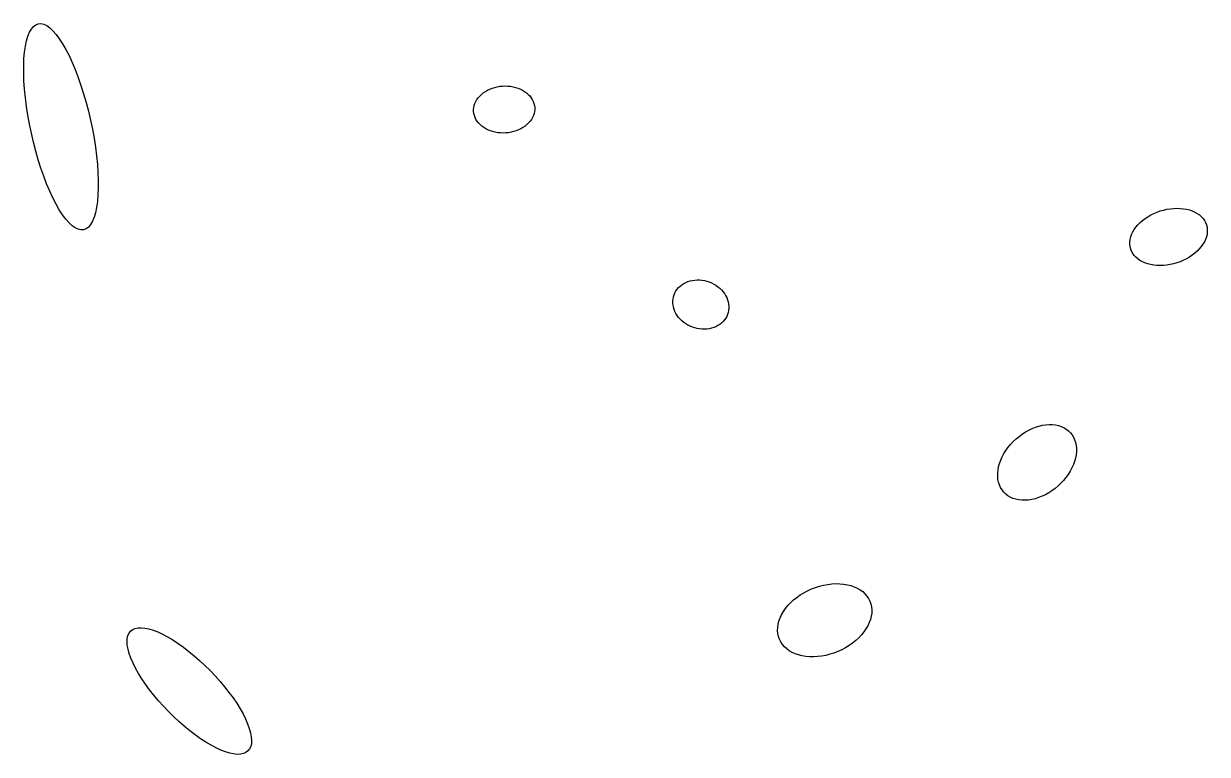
# Model space of a CAD drawing. Header units: metres. Extents: x -12209 to 21926, y -292849 to -276463.
# Drawn here: x -11395 to -4187, y -285005 to -280553 of the extents above; entities that cross this region are included whole.
import ezdxf

# ---------------------------------------------------------------- set-up
doc = ezdxf.new("R2010")
doc.units = ezdxf.units.M

msp = doc.modelspace()

# ---------------------------------------------------------------- linework, layer by layer
at = {"layer": 'LAYER'}
for p, q in [((-11369.77, -280629.27), (-11359.86, -280605.12)), ((-11369.77, -280629.27), (-11359.86, -280605.12)), ((-11359.86, -280605.12), (-11348.49, -280585.36)), ((-11359.86, -280605.12), (-11348.49, -280585.36)), ((-11348.49, -280585.36), (-11335.75, -280570.13)), ((-11348.49, -280585.36), (-11335.75, -280570.13)), ((-11335.75, -280570.13), (-11321.73, -280559.55)), ((-11335.75, -280570.13), (-11321.73, -280559.55)), ((-11321.73, -280559.55), (-11306.54, -280553.7)), ((-11321.73, -280559.55), (-11306.54, -280553.7)), ((-11306.54, -280553.7), (-11290.3, -280552.63)), ((-11306.54, -280553.7), (-11290.3, -280552.63)), ((-11306.54, -280553.7), (-11306.54, -280553.7)), ((-11306.54, -280553.7), (-11306.54, -280553.7)), ((-11290.3, -280552.63), (-11273.14, -280556.33)), ((-11290.3, -280552.63), (-11273.14, -280556.33)), ((-11273.14, -280556.33), (-11255.17, -280564.79)), ((-11273.14, -280556.33), (-11255.17, -280564.79)), ((-11255.17, -280564.79), (-11236.55, -280577.94)), ((-11255.17, -280564.79), (-11236.55, -280577.94)), ((-11236.55, -280577.94), (-11217.4, -280595.68)), ((-11236.55, -280577.94), (-11217.4, -280595.68)), ((-11217.4, -280595.68), (-11197.88, -280617.88)), ((-11217.4, -280595.68), (-11197.88, -280617.88)), ((-11197.88, -280617.88), (-11178.14, -280644.36)), ((-11197.88, -280617.88), (-11178.14, -280644.36)), ((-11390.07, -280726), (-11384.94, -280689.94)), ((-11390.07, -280726), (-11384.94, -280689.94)), ((-11384.94, -280689.94), (-11378.15, -280657.61)), ((-11384.94, -280689.94), (-11378.15, -280657.61)), ((-11378.15, -280657.61), (-11369.77, -280629.27)), ((-11378.15, -280657.61), (-11369.77, -280629.27)), ((-11178.14, -280644.36), (-11158.32, -280674.92)), ((-11178.14, -280644.36), (-11158.32, -280674.92)), ((-11158.32, -280674.92), (-11138.57, -280709.34)), ((-11158.32, -280674.92), (-11138.57, -280709.34)), ((-11393.52, -280765.53), (-11390.07, -280726)), ((-11393.52, -280765.53), (-11390.07, -280726)), ((-11138.57, -280709.34), (-11119.06, -280747.34)), ((-11138.57, -280709.34), (-11119.06, -280747.34)), ((-11119.06, -280747.34), (-11099.91, -280788.65)), ((-11119.06, -280747.34), (-11099.91, -280788.65)), ((-11395.25, -280808.22), (-11393.52, -280765.53)), ((-11395.25, -280808.22), (-11393.52, -280765.53)), ((-11395.25, -280853.75), (-11395.25, -280808.22)), ((-11395.25, -280853.75), (-11395.25, -280808.22)), ((-11099.91, -280788.65), (-11081.29, -280832.94)), ((-11099.91, -280788.65), (-11081.29, -280832.94)), ((-11081.29, -280832.94), (-11063.33, -280879.88)), ((-11081.29, -280832.94), (-11063.33, -280879.88)), ((-11393.53, -280901.76), (-11395.25, -280853.75)), ((-11393.53, -280901.76), (-11395.25, -280853.75)), ((-11390.09, -280951.9), (-11393.53, -280901.76)), ((-11390.09, -280951.9), (-11393.53, -280901.76)), ((-11063.33, -280879.88), (-11046.17, -280929.11)), ((-11063.33, -280879.88), (-11046.17, -280929.11)), ((-11384.97, -281003.79), (-11390.09, -280951.9)), ((-11384.97, -281003.79), (-11390.09, -280951.9)), ((-11046.17, -280929.11), (-11029.93, -280980.26)), ((-11046.17, -280929.11), (-11029.93, -280980.26)), ((-8607.49, -280983.53), (-8596.1, -280974.31)), ((-8607.49, -280983.53), (-8596.1, -280974.31)), ((-8596.1, -280974.31), (-8583.73, -280965.86)), ((-8596.1, -280974.31), (-8583.73, -280965.86)), ((-8583.73, -280965.86), (-8570.5, -280958.24)), ((-8583.73, -280965.86), (-8570.5, -280958.24)), ((-8570.5, -280958.24), (-8556.49, -280951.52)), ((-8570.5, -280958.24), (-8556.49, -280951.52)), ((-8556.49, -280951.52), (-8541.82, -280945.74)), ((-8556.49, -280951.52), (-8541.82, -280945.74)), ((-8541.82, -280945.74), (-8526.59, -280940.95)), ((-8541.82, -280945.74), (-8526.59, -280940.95)), ((-8526.59, -280940.95), (-8510.93, -280937.19)), ((-8526.59, -280940.95), (-8510.93, -280937.19)), ((-8510.93, -280937.19), (-8494.95, -280934.48)), ((-8510.93, -280937.19), (-8494.95, -280934.48)), ((-8494.95, -280934.48), (-8478.77, -280932.84)), ((-8494.95, -280934.48), (-8478.77, -280932.84)), ((-8478.77, -280932.84), (-8462.52, -280932.3)), ((-8478.77, -280932.84), (-8462.52, -280932.3)), ((-8462.52, -280932.3), (-8446.32, -280932.84)), ((-8462.52, -280932.3), (-8446.32, -280932.84)), ((-8446.32, -280932.84), (-8430.3, -280934.47)), ((-8446.32, -280932.84), (-8430.3, -280934.47)), ((-8430.3, -280934.47), (-8414.57, -280937.18)), ((-8430.3, -280934.47), (-8414.57, -280937.18)), ((-8414.57, -280937.18), (-8399.26, -280940.94)), ((-8414.57, -280937.18), (-8399.26, -280940.94)), ((-8399.26, -280940.94), (-8384.48, -280945.72)), ((-8399.26, -280940.94), (-8384.48, -280945.72)), ((-8384.48, -280945.72), (-8370.34, -280951.5)), ((-8384.48, -280945.72), (-8370.34, -280951.5)), ((-8370.34, -280951.5), (-8356.95, -280958.22)), ((-8370.34, -280951.5), (-8356.95, -280958.22)), ((-8356.95, -280958.22), (-8344.42, -280965.83)), ((-8356.95, -280958.22), (-8344.42, -280965.83)), ((-8344.42, -280965.83), (-8332.84, -280974.28)), ((-8344.42, -280965.83), (-8332.84, -280974.28)), ((-8332.84, -280974.28), (-8322.3, -280983.5)), ((-8332.84, -280974.28), (-8322.3, -280983.5)), ((-11378.19, -281057.02), (-11384.97, -281003.79)), ((-11378.19, -281057.02), (-11384.97, -281003.79)), ((-11029.93, -280980.26), (-11014.75, -281032.94)), ((-11029.93, -280980.26), (-11014.75, -281032.94)), ((-11014.75, -281032.94), (-11000.74, -281086.74)), ((-11014.75, -281032.94), (-11000.74, -281086.74)), ((-8654.02, -281063.21), (-8651.33, -281050.81)), ((-8654.02, -281063.21), (-8651.33, -281050.81)), ((-8651.33, -281050.81), (-8647.25, -281038.6)), ((-8651.33, -281050.81), (-8647.25, -281038.6)), ((-8647.25, -281038.6), (-8641.81, -281026.67)), ((-8647.25, -281038.6), (-8641.81, -281026.67)), ((-8641.81, -281026.67), (-8635.07, -281015.11)), ((-8641.81, -281026.67), (-8635.07, -281015.11)), ((-8635.07, -281015.11), (-8627.05, -281004.01)), ((-8635.07, -281015.11), (-8627.05, -281004.01)), ((-8627.05, -281004.01), (-8617.84, -280993.46)), ((-8627.05, -281004.01), (-8617.84, -280993.46)), ((-8617.84, -280993.46), (-8607.49, -280983.53)), ((-8617.84, -280993.46), (-8607.49, -280983.53)), ((-8322.3, -280983.5), (-8312.87, -280993.43)), ((-8322.3, -280983.5), (-8312.87, -280993.43)), ((-8312.87, -280993.43), (-8304.63, -281003.98)), ((-8312.87, -280993.43), (-8304.63, -281003.98)), ((-8304.63, -281003.98), (-8297.65, -281015.07)), ((-8304.63, -281003.98), (-8297.65, -281015.07)), ((-8297.65, -281015.07), (-8291.97, -281026.63)), ((-8297.65, -281015.07), (-8291.97, -281026.63)), ((-8291.97, -281026.63), (-8287.64, -281038.56)), ((-8291.97, -281026.63), (-8287.64, -281038.56)), ((-8287.64, -281038.56), (-8284.69, -281050.77)), ((-8287.64, -281038.56), (-8284.69, -281050.77)), ((-8284.69, -281050.77), (-8283.14, -281063.18)), ((-8284.69, -281050.77), (-8283.14, -281063.18)), ((-11369.82, -281111.2), (-11378.19, -281057.02)), ((-11369.82, -281111.2), (-11378.19, -281057.02)), ((-11359.91, -281165.91), (-11369.82, -281111.2)), ((-11359.91, -281165.91), (-11369.82, -281111.2)), ((-11000.74, -281086.74), (-10988.01, -281141.26)), ((-11000.74, -281086.74), (-10988.01, -281141.26)), ((-8655.31, -281075.71), (-8654.02, -281063.21)), ((-8655.31, -281075.71), (-8654.02, -281063.21)), ((-8655.18, -281088.21), (-8655.31, -281075.71)), ((-8655.18, -281088.21), (-8655.31, -281075.71)), ((-8655.18, -281088.21), (-8655.18, -281088.21)), ((-8653.64, -281100.61), (-8655.18, -281088.21)), ((-8655.18, -281088.21), (-8655.18, -281088.21)), ((-8653.64, -281100.61), (-8655.18, -281088.21)), ((-8650.69, -281112.82), (-8653.64, -281100.61)), ((-8650.69, -281112.82), (-8653.64, -281100.61)), ((-8646.36, -281124.75), (-8650.69, -281112.82)), ((-8646.36, -281124.75), (-8650.69, -281112.82)), ((-8291.07, -281112.79), (-8296.51, -281124.72)), ((-8291.07, -281112.79), (-8296.51, -281124.72)), ((-8286.99, -281100.57), (-8291.07, -281112.79)), ((-8286.99, -281100.57), (-8291.07, -281112.79)), ((-8284.3, -281088.17), (-8286.99, -281100.57)), ((-8284.3, -281088.17), (-8286.99, -281100.57)), ((-8283.01, -281075.67), (-8284.3, -281088.17)), ((-8283.01, -281075.67), (-8284.3, -281088.17)), ((-8283.14, -281063.18), (-8283.01, -281075.67)), ((-8283.14, -281063.18), (-8283.01, -281075.67)), ((-11348.55, -281220.73), (-11359.91, -281165.91)), ((-11348.55, -281220.73), (-11359.91, -281165.91)), ((-10988.01, -281141.26), (-10976.64, -281196.09)), ((-10988.01, -281141.26), (-10976.64, -281196.09)), ((-8640.68, -281136.31), (-8646.36, -281124.75)), ((-8640.68, -281136.31), (-8646.36, -281124.75)), ((-8633.69, -281147.41), (-8640.68, -281136.31)), ((-8633.69, -281147.41), (-8640.68, -281136.31)), ((-8625.45, -281157.96), (-8633.69, -281147.41)), ((-8625.45, -281157.96), (-8633.69, -281147.41)), ((-8616.03, -281167.88), (-8625.45, -281157.96)), ((-8616.03, -281167.88), (-8625.45, -281157.96)), ((-8605.48, -281177.1), (-8616.03, -281167.88)), ((-8605.48, -281177.1), (-8616.03, -281167.88)), ((-8593.9, -281185.55), (-8605.48, -281177.1)), ((-8593.9, -281185.55), (-8605.48, -281177.1)), ((-8581.37, -281193.17), (-8593.9, -281185.55)), ((-8581.37, -281193.17), (-8593.9, -281185.55)), ((-8567.98, -281199.89), (-8581.37, -281193.17)), ((-8567.98, -281199.89), (-8581.37, -281193.17)), ((-8367.83, -281193.14), (-8381.83, -281199.87)), ((-8367.83, -281193.14), (-8381.83, -281199.87)), ((-8354.59, -281185.53), (-8367.83, -281193.14)), ((-8354.59, -281185.53), (-8367.83, -281193.14)), ((-8342.23, -281177.07), (-8354.59, -281185.53)), ((-8342.23, -281177.07), (-8354.59, -281185.53)), ((-8330.83, -281167.85), (-8342.23, -281177.07)), ((-8330.83, -281167.85), (-8342.23, -281177.07)), ((-8320.48, -281157.92), (-8330.83, -281167.85)), ((-8320.48, -281157.92), (-8330.83, -281167.85)), ((-8311.27, -281147.37), (-8320.48, -281157.92)), ((-8311.27, -281147.37), (-8320.48, -281157.92)), ((-8303.26, -281136.28), (-8311.27, -281147.37)), ((-8303.26, -281136.28), (-8311.27, -281147.37)), ((-8296.51, -281124.72), (-8303.26, -281136.28)), ((-8296.51, -281124.72), (-8303.26, -281136.28)), ((-11335.81, -281275.25), (-11348.55, -281220.73)), ((-11335.81, -281275.25), (-11348.55, -281220.73)), ((-10976.64, -281196.09), (-10966.73, -281250.8)), ((-10976.64, -281196.09), (-10966.73, -281250.8)), ((-10966.73, -281250.8), (-10958.36, -281304.97)), ((-10966.73, -281250.8), (-10958.36, -281304.97)), ((-8553.85, -281205.66), (-8567.98, -281199.89)), ((-8553.85, -281205.66), (-8567.98, -281199.89)), ((-8539.07, -281210.45), (-8553.85, -281205.66)), ((-8539.07, -281210.45), (-8553.85, -281205.66)), ((-8523.75, -281214.21), (-8539.07, -281210.45)), ((-8523.75, -281214.21), (-8539.07, -281210.45)), ((-8508.02, -281216.91), (-8523.75, -281214.21)), ((-8508.02, -281216.91), (-8523.75, -281214.21)), ((-8492, -281218.54), (-8508.02, -281216.91)), ((-8492, -281218.54), (-8508.02, -281216.91)), ((-8475.8, -281219.09), (-8492, -281218.54)), ((-8475.8, -281219.09), (-8492, -281218.54)), ((-8459.55, -281218.54), (-8475.8, -281219.09)), ((-8459.55, -281218.54), (-8475.8, -281219.09)), ((-8443.37, -281216.91), (-8459.55, -281218.54)), ((-8443.37, -281216.91), (-8459.55, -281218.54)), ((-8427.39, -281214.2), (-8443.37, -281216.91)), ((-8427.39, -281214.2), (-8443.37, -281216.91)), ((-8411.73, -281210.43), (-8427.39, -281214.2)), ((-8411.73, -281210.43), (-8427.39, -281214.2)), ((-8396.51, -281205.64), (-8411.73, -281210.43)), ((-8396.51, -281205.64), (-8411.73, -281210.43)), ((-8381.83, -281199.87), (-8396.51, -281205.64)), ((-8381.83, -281199.87), (-8396.51, -281205.64)), ((-11321.8, -281329.06), (-11335.81, -281275.25)), ((-11321.8, -281329.06), (-11335.81, -281275.25)), ((-11306.62, -281381.73), (-11321.8, -281329.06)), ((-11306.62, -281381.73), (-11321.8, -281329.06)), ((-10958.36, -281304.97), (-10951.59, -281358.21)), ((-10958.36, -281304.97), (-10951.59, -281358.21)), ((-11290.39, -281432.88), (-11306.62, -281381.73)), ((-11290.39, -281432.88), (-11306.62, -281381.73)), ((-10951.59, -281358.21), (-10946.46, -281410.09)), ((-10951.59, -281358.21), (-10946.46, -281410.09)), ((-10946.46, -281410.09), (-10943.02, -281460.23)), ((-10946.46, -281410.09), (-10943.02, -281460.23)), ((-11273.23, -281482.12), (-11290.39, -281432.88)), ((-11273.23, -281482.12), (-11290.39, -281432.88)), ((-11255.27, -281529.06), (-11273.23, -281482.12)), ((-11255.27, -281529.06), (-11273.23, -281482.12)), ((-10943.02, -281460.23), (-10941.3, -281508.25)), ((-10943.02, -281460.23), (-10941.3, -281508.25)), ((-11236.64, -281573.35), (-11255.27, -281529.06)), ((-11236.64, -281573.35), (-11255.27, -281529.06)), ((-10941.31, -281553.78), (-10943.04, -281596.47)), ((-10941.31, -281553.78), (-10943.04, -281596.47)), ((-10941.3, -281508.25), (-10941.31, -281553.78)), ((-10941.3, -281508.25), (-10941.31, -281553.78)), ((-11217.5, -281614.65), (-11236.64, -281573.35)), ((-11217.5, -281614.65), (-11236.64, -281573.35)), ((-11197.98, -281652.66), (-11217.5, -281614.65)), ((-11197.98, -281652.66), (-11217.5, -281614.65)), ((-10943.04, -281596.47), (-10946.48, -281635.99)), ((-10943.04, -281596.47), (-10946.48, -281635.99)), ((-11178.24, -281687.08), (-11197.98, -281652.66)), ((-11178.24, -281687.08), (-11197.98, -281652.66)), ((-11158.42, -281717.64), (-11178.24, -281687.08)), ((-11158.42, -281717.64), (-11178.24, -281687.08)), ((-10951.62, -281672.06), (-10958.4, -281704.38)), ((-10951.62, -281672.06), (-10958.4, -281704.38)), ((-10946.48, -281635.99), (-10951.62, -281672.06)), ((-10946.48, -281635.99), (-10951.62, -281672.06)), ((-4493.39, -281701.04), (-4473.5, -281693.99)), ((-4493.39, -281701.04), (-4473.5, -281693.99)), ((-4473.5, -281693.99), (-4453.21, -281688.14)), ((-4473.5, -281693.99), (-4453.21, -281688.14)), ((-4453.21, -281688.14), (-4432.7, -281683.54)), ((-4453.21, -281688.14), (-4432.7, -281683.54)), ((-4432.7, -281683.54), (-4412.11, -281680.22)), ((-4432.7, -281683.54), (-4412.11, -281680.22)), ((-4412.11, -281680.22), (-4391.6, -281678.21)), ((-4412.11, -281680.22), (-4391.6, -281678.21)), ((-4391.6, -281678.21), (-4371.32, -281677.52)), ((-4391.6, -281678.21), (-4371.32, -281677.52)), ((-4371.32, -281677.52), (-4351.44, -281678.16)), ((-4371.32, -281677.52), (-4351.44, -281678.16)), ((-4351.44, -281678.16), (-4332.1, -281680.12)), ((-4351.44, -281678.16), (-4332.1, -281680.12)), ((-4332.1, -281680.12), (-4313.46, -281683.39)), ((-4332.1, -281680.12), (-4313.46, -281683.39)), ((-4313.46, -281683.39), (-4295.64, -281687.95)), ((-4313.46, -281683.39), (-4295.64, -281687.95)), ((-4295.64, -281687.95), (-4278.79, -281693.75)), ((-4295.64, -281687.95), (-4278.79, -281693.75)), ((-4278.79, -281693.75), (-4263.04, -281700.76)), ((-4278.79, -281693.75), (-4263.04, -281700.76)), ((-11138.67, -281744.12), (-11158.42, -281717.64)), ((-11138.67, -281744.12), (-11158.42, -281717.64)), ((-11119.15, -281766.31), (-11138.67, -281744.12)), ((-11119.15, -281766.31), (-11138.67, -281744.12)), ((-11100.01, -281784.05), (-11119.15, -281766.31)), ((-11100.01, -281784.05), (-11119.15, -281766.31)), ((-10976.69, -281756.87), (-10988.07, -281776.63)), ((-10976.69, -281756.87), (-10988.07, -281776.63)), ((-10966.78, -281732.73), (-10976.69, -281756.87)), ((-10966.78, -281732.73), (-10976.69, -281756.87)), ((-10958.4, -281704.38), (-10966.78, -281732.73)), ((-10958.4, -281704.38), (-10966.78, -281732.73)), ((-4609.8, -281778.52), (-4596.54, -281765.01)), ((-4609.8, -281778.52), (-4596.54, -281765.01)), ((-4596.54, -281765.01), (-4581.96, -281752.16)), ((-4596.54, -281765.01), (-4581.96, -281752.16)), ((-4581.96, -281752.16), (-4566.16, -281740.07)), ((-4581.96, -281752.16), (-4566.16, -281740.07)), ((-4566.16, -281740.07), (-4549.28, -281728.83)), ((-4566.16, -281740.07), (-4549.28, -281728.83)), ((-4549.28, -281728.83), (-4531.43, -281718.53)), ((-4549.28, -281728.83), (-4531.43, -281718.53)), ((-4531.43, -281718.53), (-4512.75, -281709.24)), ((-4531.43, -281718.53), (-4512.75, -281709.24)), ((-4512.75, -281709.24), (-4493.39, -281701.04)), ((-4512.75, -281709.24), (-4493.39, -281701.04)), ((-4263.04, -281700.76), (-4248.5, -281708.91)), ((-4263.04, -281700.76), (-4248.5, -281708.91)), ((-4248.5, -281708.91), (-4235.29, -281718.16)), ((-4248.5, -281708.91), (-4235.29, -281718.16)), ((-4235.29, -281718.16), (-4223.51, -281728.42)), ((-4235.29, -281718.16), (-4223.51, -281728.42)), ((-4223.51, -281728.42), (-4213.24, -281739.63)), ((-4223.51, -281728.42), (-4213.24, -281739.63)), ((-4213.24, -281739.63), (-4204.57, -281751.69)), ((-4213.24, -281739.63), (-4204.57, -281751.69)), ((-4204.57, -281751.69), (-4197.55, -281764.52)), ((-4204.57, -281751.69), (-4197.55, -281764.52)), ((-4197.55, -281764.52), (-4192.26, -281778.01)), ((-4197.55, -281764.52), (-4192.26, -281778.01)), ((-11081.38, -281797.2), (-11100.01, -281784.05)), ((-11081.38, -281797.2), (-11100.01, -281784.05)), ((-11063.42, -281805.66), (-11081.38, -281797.2)), ((-11063.42, -281805.66), (-11081.38, -281797.2)), ((-11046.25, -281809.37), (-11063.42, -281805.66)), ((-11046.25, -281809.37), (-11063.42, -281805.66)), ((-11030.01, -281808.29), (-11046.25, -281809.37)), ((-11030.01, -281808.29), (-11046.25, -281809.37)), ((-11014.83, -281802.44), (-11030.01, -281808.29)), ((-11014.83, -281802.44), (-11030.01, -281808.29)), ((-11000.81, -281791.86), (-11014.83, -281802.44)), ((-11000.81, -281791.86), (-11014.83, -281802.44)), ((-10988.07, -281776.63), (-11000.81, -281791.86)), ((-10988.07, -281776.63), (-11000.81, -281791.86)), ((-4653.13, -281852.29), (-4647.77, -281837.08)), ((-4653.13, -281852.29), (-4647.77, -281837.08)), ((-4647.77, -281837.08), (-4640.69, -281821.99)), ((-4647.77, -281837.08), (-4640.69, -281821.99)), ((-4640.69, -281821.99), (-4631.96, -281807.12)), ((-4640.69, -281821.99), (-4631.96, -281807.12)), ((-4631.96, -281807.12), (-4621.64, -281792.6)), ((-4631.96, -281807.12), (-4621.64, -281792.6)), ((-4621.64, -281792.6), (-4609.8, -281778.52)), ((-4621.64, -281792.6), (-4609.8, -281778.52)), ((-4188.81, -281836.51), (-4192.42, -281851.72)), ((-4188.81, -281836.51), (-4192.42, -281851.72)), ((-4192.26, -281778.01), (-4188.71, -281792.06)), ((-4192.26, -281778.01), (-4188.71, -281792.06)), ((-4186.98, -281821.42), (-4188.81, -281836.51)), ((-4186.98, -281821.42), (-4188.81, -281836.51)), ((-4188.71, -281792.06), (-4186.95, -281806.57)), ((-4188.71, -281792.06), (-4186.95, -281806.57)), ((-4186.95, -281806.57), (-4186.98, -281821.42)), ((-4186.95, -281806.57), (-4186.98, -281821.42)), ((-4658.6, -281897.44), (-4658.56, -281882.58)), ((-4658.6, -281897.44), (-4658.56, -281882.58)), ((-4656.83, -281911.95), (-4658.6, -281897.44)), ((-4656.83, -281911.95), (-4658.6, -281897.44)), ((-4658.56, -281882.58), (-4656.74, -281867.5)), ((-4658.56, -281882.58), (-4656.74, -281867.5)), ((-4653.29, -281926), (-4656.83, -281911.95)), ((-4653.29, -281926), (-4656.83, -281911.95)), ((-4656.74, -281867.5), (-4653.13, -281852.29)), ((-4656.74, -281867.5), (-4653.13, -281852.29)), ((-4223.91, -281911.41), (-4235.74, -281925.48)), ((-4223.91, -281911.41), (-4235.74, -281925.48)), ((-4213.58, -281896.89), (-4223.91, -281911.41)), ((-4213.58, -281896.89), (-4223.91, -281911.41)), ((-4204.85, -281882.02), (-4213.58, -281896.89)), ((-4204.85, -281882.02), (-4213.58, -281896.89)), ((-4197.78, -281866.92), (-4204.85, -281882.02)), ((-4197.78, -281866.92), (-4204.85, -281882.02)), ((-4192.42, -281851.72), (-4197.78, -281866.92)), ((-4192.42, -281851.72), (-4197.78, -281866.92)), ((-4653.29, -281926), (-4653.29, -281926)), ((-4647.99, -281939.49), (-4653.29, -281926)), ((-4653.29, -281926), (-4653.29, -281926)), ((-4647.99, -281939.49), (-4653.29, -281926)), ((-4640.98, -281952.31), (-4647.99, -281939.49)), ((-4640.98, -281952.31), (-4647.99, -281939.49)), ((-4632.31, -281964.38), (-4640.98, -281952.31)), ((-4632.31, -281964.38), (-4640.98, -281952.31)), ((-4622.04, -281975.58), (-4632.31, -281964.38)), ((-4622.04, -281975.58), (-4632.31, -281964.38)), ((-4610.26, -281985.85), (-4622.04, -281975.58)), ((-4610.26, -281985.85), (-4622.04, -281975.58)), ((-4597.04, -281995.09), (-4610.26, -281985.85)), ((-4597.04, -281995.09), (-4610.26, -281985.85)), ((-4314.12, -281985.48), (-4332.79, -281994.76)), ((-4314.12, -281985.48), (-4332.79, -281994.76)), ((-4296.27, -281975.18), (-4314.12, -281985.48)), ((-4296.27, -281975.18), (-4314.12, -281985.48)), ((-4279.38, -281963.94), (-4296.27, -281975.18)), ((-4279.38, -281963.94), (-4296.27, -281975.18)), ((-4263.59, -281951.85), (-4279.38, -281963.94)), ((-4263.59, -281951.85), (-4279.38, -281963.94)), ((-4249, -281938.99), (-4263.59, -281951.85)), ((-4249, -281938.99), (-4263.59, -281951.85)), ((-4235.74, -281925.48), (-4249, -281938.99)), ((-4235.74, -281925.48), (-4249, -281938.99)), ((-4582.51, -282003.25), (-4597.04, -281995.09)), ((-4582.51, -282003.25), (-4597.04, -281995.09)), ((-4566.75, -282010.26), (-4582.51, -282003.25)), ((-4566.75, -282010.26), (-4582.51, -282003.25)), ((-4549.91, -282016.06), (-4566.75, -282010.26)), ((-4549.91, -282016.06), (-4566.75, -282010.26)), ((-4532.09, -282020.61), (-4549.91, -282016.06)), ((-4532.09, -282020.61), (-4549.91, -282016.06)), ((-4513.44, -282023.88), (-4532.09, -282020.61)), ((-4513.44, -282023.88), (-4532.09, -282020.61)), ((-4494.1, -282025.84), (-4513.44, -282023.88)), ((-4494.1, -282025.84), (-4513.44, -282023.88)), ((-4474.22, -282026.48), (-4494.1, -282025.84)), ((-4474.22, -282026.48), (-4494.1, -282025.84)), ((-4453.95, -282025.79), (-4474.22, -282026.48)), ((-4453.95, -282025.79), (-4474.22, -282026.48)), ((-4433.44, -282023.78), (-4453.95, -282025.79)), ((-4433.44, -282023.78), (-4453.95, -282025.79)), ((-4412.85, -282020.46), (-4433.44, -282023.78)), ((-4412.85, -282020.46), (-4433.44, -282023.78)), ((-4392.33, -282015.86), (-4412.85, -282020.46)), ((-4392.33, -282015.86), (-4412.85, -282020.46)), ((-4372.05, -282010.01), (-4392.33, -282015.86)), ((-4372.05, -282010.01), (-4392.33, -282015.86)), ((-4352.15, -282002.96), (-4372.05, -282010.01)), ((-4352.15, -282002.96), (-4372.05, -282010.01)), ((-4332.79, -281994.76), (-4352.15, -282002.96)), ((-4332.79, -281994.76), (-4352.15, -282002.96)), ((-7375.71, -282136.08), (-7363.53, -282129.75)), ((-7375.71, -282136.08), (-7363.53, -282129.75)), ((-7363.53, -282129.75), (-7350.66, -282124.44)), ((-7363.53, -282129.75), (-7350.66, -282124.44)), ((-7350.66, -282124.44), (-7337.19, -282120.19)), ((-7350.66, -282124.44), (-7337.19, -282120.19)), ((-7337.19, -282120.19), (-7323.21, -282117.04)), ((-7337.19, -282120.19), (-7323.21, -282117.04)), ((-7323.21, -282117.04), (-7308.84, -282115.02)), ((-7323.21, -282117.04), (-7308.84, -282115.02)), ((-7308.84, -282115.02), (-7294.19, -282114.13)), ((-7308.84, -282115.02), (-7294.19, -282114.13)), ((-7294.19, -282114.13), (-7279.37, -282114.38)), ((-7294.19, -282114.13), (-7279.37, -282114.38)), ((-7279.37, -282114.38), (-7264.49, -282115.78)), ((-7279.37, -282114.38), (-7264.49, -282115.78)), ((-7264.49, -282115.78), (-7249.66, -282118.31)), ((-7264.49, -282115.78), (-7249.66, -282118.31)), ((-7249.66, -282118.31), (-7234.99, -282121.94)), ((-7249.66, -282118.31), (-7234.99, -282121.94)), ((-7234.99, -282121.94), (-7220.61, -282126.67)), ((-7234.99, -282121.94), (-7220.61, -282126.67)), ((-7220.61, -282126.67), (-7206.61, -282132.44)), ((-7220.61, -282126.67), (-7206.61, -282132.44)), ((-7206.61, -282132.44), (-7193.11, -282139.22)), ((-7206.61, -282132.44), (-7193.11, -282139.22)), ((-7438.19, -282216.43), (-7434.37, -282204.2)), ((-7438.19, -282216.43), (-7434.37, -282204.2)), ((-7434.37, -282204.2), (-7429.31, -282192.42)), ((-7434.37, -282204.2), (-7429.31, -282192.42)), ((-7434.37, -282204.2), (-7434.37, -282204.2)), ((-7434.37, -282204.2), (-7434.37, -282204.2)), ((-7429.31, -282192.42), (-7423.05, -282181.19)), ((-7429.31, -282192.42), (-7423.05, -282181.19)), ((-7423.05, -282181.19), (-7415.64, -282170.6)), ((-7423.05, -282181.19), (-7415.64, -282170.6)), ((-7415.64, -282170.6), (-7407.13, -282160.72)), ((-7415.64, -282170.6), (-7407.13, -282160.72)), ((-7407.13, -282160.72), (-7397.59, -282151.63)), ((-7407.13, -282160.72), (-7397.59, -282151.63)), ((-7397.59, -282151.63), (-7387.09, -282143.39)), ((-7397.59, -282151.63), (-7387.09, -282143.39)), ((-7387.09, -282143.39), (-7375.71, -282136.08)), ((-7387.09, -282143.39), (-7375.71, -282136.08)), ((-7193.11, -282139.22), (-7180.2, -282146.95)), ((-7193.11, -282139.22), (-7180.2, -282146.95)), ((-7180.2, -282146.95), (-7167.99, -282155.57)), ((-7180.2, -282146.95), (-7167.99, -282155.57)), ((-7167.99, -282155.57), (-7156.57, -282165.02)), ((-7167.99, -282155.57), (-7156.57, -282165.02)), ((-7156.57, -282165.02), (-7146.02, -282175.23)), ((-7156.57, -282165.02), (-7146.02, -282175.23)), ((-7146.02, -282175.23), (-7136.42, -282186.11)), ((-7146.02, -282175.23), (-7136.42, -282186.11)), ((-7136.42, -282186.11), (-7127.86, -282197.6)), ((-7136.42, -282186.11), (-7127.86, -282197.6)), ((-7127.86, -282197.6), (-7120.39, -282209.59)), ((-7127.86, -282197.6), (-7120.39, -282209.59)), ((-7442, -282241.9), (-7440.74, -282229.03)), ((-7442, -282241.9), (-7440.74, -282229.03)), ((-7441.97, -282254.94), (-7442, -282241.9)), ((-7441.97, -282254.94), (-7442, -282241.9)), ((-7440.64, -282268.05), (-7441.97, -282254.94)), ((-7440.64, -282268.05), (-7441.97, -282254.94)), ((-7440.74, -282229.03), (-7438.19, -282216.43)), ((-7440.74, -282229.03), (-7438.19, -282216.43)), ((-7438.02, -282281.14), (-7440.64, -282268.05)), ((-7438.02, -282281.14), (-7440.64, -282268.05)), ((-7120.39, -282209.59), (-7114.07, -282222)), ((-7120.39, -282209.59), (-7114.07, -282222)), ((-7114.07, -282222), (-7108.95, -282234.73)), ((-7114.07, -282222), (-7108.95, -282234.73)), ((-7108.95, -282234.73), (-7105.06, -282247.68)), ((-7108.95, -282234.73), (-7105.06, -282247.68)), ((-7105.06, -282247.68), (-7102.44, -282260.77)), ((-7105.06, -282247.68), (-7102.44, -282260.77)), ((-7102.44, -282260.77), (-7101.11, -282273.88)), ((-7102.44, -282260.77), (-7101.11, -282273.88)), ((-7101.11, -282273.88), (-7101.08, -282286.92)), ((-7101.11, -282273.88), (-7101.08, -282286.92)), ((-7434.14, -282294.09), (-7438.02, -282281.14)), ((-7434.14, -282294.09), (-7438.02, -282281.14)), ((-7429.01, -282306.82), (-7434.14, -282294.09)), ((-7429.01, -282306.82), (-7434.14, -282294.09)), ((-7422.69, -282319.23), (-7429.01, -282306.82)), ((-7422.69, -282319.23), (-7429.01, -282306.82)), ((-7415.22, -282331.22), (-7422.69, -282319.23)), ((-7415.22, -282331.22), (-7422.69, -282319.23)), ((-7406.66, -282342.7), (-7415.22, -282331.22)), ((-7406.66, -282342.7), (-7415.22, -282331.22)), ((-7397.07, -282353.59), (-7406.66, -282342.7)), ((-7397.07, -282353.59), (-7406.66, -282342.7)), ((-7120.03, -282347.62), (-7127.45, -282358.22)), ((-7120.03, -282347.62), (-7127.45, -282358.22)), ((-7113.77, -282336.4), (-7120.03, -282347.62)), ((-7113.77, -282336.4), (-7120.03, -282347.62)), ((-7108.71, -282324.62), (-7113.77, -282336.4)), ((-7108.71, -282324.62), (-7113.77, -282336.4)), ((-7104.89, -282312.39), (-7108.71, -282324.62)), ((-7104.89, -282312.39), (-7108.71, -282324.62)), ((-7102.34, -282299.79), (-7104.89, -282312.39)), ((-7102.34, -282299.79), (-7104.89, -282312.39)), ((-7101.08, -282286.92), (-7102.34, -282299.79)), ((-7101.08, -282286.92), (-7102.34, -282299.79)), ((-7386.52, -282363.8), (-7397.07, -282353.59)), ((-7386.52, -282363.8), (-7397.07, -282353.59)), ((-7375.09, -282373.25), (-7386.52, -282363.8)), ((-7375.09, -282373.25), (-7386.52, -282363.8)), ((-7362.88, -282381.87), (-7375.09, -282373.25)), ((-7362.88, -282381.87), (-7375.09, -282373.25)), ((-7349.98, -282389.6), (-7362.88, -282381.87)), ((-7349.98, -282389.6), (-7362.88, -282381.87)), ((-7336.47, -282396.38), (-7349.98, -282389.6)), ((-7336.47, -282396.38), (-7349.98, -282389.6)), ((-7322.48, -282402.15), (-7336.47, -282396.38)), ((-7322.48, -282402.15), (-7336.47, -282396.38)), ((-7308.09, -282406.87), (-7322.48, -282402.15)), ((-7308.09, -282406.87), (-7322.48, -282402.15)), ((-7293.43, -282410.51), (-7308.09, -282406.87)), ((-7293.43, -282410.51), (-7308.09, -282406.87)), ((-7278.6, -282413.04), (-7293.43, -282410.51)), ((-7278.6, -282413.04), (-7293.43, -282410.51)), ((-7263.71, -282414.44), (-7278.6, -282413.04)), ((-7263.71, -282414.44), (-7278.6, -282413.04)), ((-7248.89, -282414.69), (-7263.71, -282414.44)), ((-7248.89, -282414.69), (-7263.71, -282414.44)), ((-7234.24, -282413.8), (-7248.89, -282414.69)), ((-7234.24, -282413.8), (-7248.89, -282414.69)), ((-7219.87, -282411.78), (-7234.24, -282413.8)), ((-7219.87, -282411.78), (-7234.24, -282413.8)), ((-7205.9, -282408.63), (-7219.87, -282411.78)), ((-7205.9, -282408.63), (-7219.87, -282411.78)), ((-7192.42, -282404.38), (-7205.9, -282408.63)), ((-7192.42, -282404.38), (-7205.9, -282408.63)), ((-7179.55, -282399.07), (-7192.42, -282404.38)), ((-7179.55, -282399.07), (-7192.42, -282404.38)), ((-7167.38, -282392.74), (-7179.55, -282399.07)), ((-7167.38, -282392.74), (-7179.55, -282399.07)), ((-7156, -282385.42), (-7167.38, -282392.74)), ((-7156, -282385.42), (-7167.38, -282392.74)), ((-7145.5, -282377.19), (-7156, -282385.42)), ((-7145.5, -282377.19), (-7156, -282385.42)), ((-7135.96, -282368.1), (-7145.5, -282377.19)), ((-7135.96, -282368.1), (-7145.5, -282377.19)), ((-7127.45, -282358.22), (-7135.96, -282368.1)), ((-7127.45, -282358.22), (-7135.96, -282368.1)), ((-5191.66, -282999.87), (-5171.08, -282996.69)), ((-5191.66, -282999.87), (-5171.08, -282996.69)), ((-5171.08, -282996.69), (-5150.89, -282995.25)), ((-5171.08, -282996.69), (-5150.89, -282995.25)), ((-5150.89, -282995.25), (-5131.26, -282995.57)), ((-5150.89, -282995.25), (-5131.26, -282995.57)), ((-5131.26, -282995.57), (-5112.34, -282997.65)), ((-5131.26, -282995.57), (-5112.34, -282997.65)), ((-5112.34, -282997.65), (-5094.26, -283001.46)), ((-5112.34, -282997.65), (-5094.26, -283001.46)), ((-5351.96, -283082.6), (-5333.8, -283067.37)), ((-5351.96, -283082.6), (-5333.8, -283067.37)), ((-5333.8, -283067.37), (-5314.8, -283053.36)), ((-5333.8, -283067.37), (-5314.8, -283053.36)), ((-5314.8, -283053.36), (-5295.11, -283040.66)), ((-5314.8, -283053.36), (-5295.11, -283040.66)), ((-5295.11, -283040.66), (-5274.88, -283029.37)), ((-5295.11, -283040.66), (-5274.88, -283029.37)), ((-5274.88, -283029.37), (-5254.26, -283019.58)), ((-5274.88, -283029.37), (-5254.26, -283019.58)), ((-5254.26, -283019.58), (-5233.42, -283011.36)), ((-5254.26, -283019.58), (-5233.42, -283011.36)), ((-5233.42, -283011.36), (-5212.5, -283004.77)), ((-5233.42, -283011.36), (-5212.5, -283004.77)), ((-5212.5, -283004.77), (-5191.66, -282999.87)), ((-5212.5, -283004.77), (-5191.66, -282999.87)), ((-5094.26, -283001.46), (-5077.18, -283006.99)), ((-5094.26, -283001.46), (-5077.18, -283006.99)), ((-5077.18, -283006.99), (-5061.21, -283014.18)), ((-5077.18, -283006.99), (-5061.21, -283014.18)), ((-5061.21, -283014.18), (-5046.48, -283022.98)), ((-5061.21, -283014.18), (-5046.48, -283022.98)), ((-5046.48, -283022.98), (-5033.09, -283033.33)), ((-5046.48, -283022.98), (-5033.09, -283033.33)), ((-5033.09, -283033.33), (-5021.17, -283045.15)), ((-5033.09, -283033.33), (-5021.17, -283045.15)), ((-5021.17, -283045.15), (-5010.78, -283058.34)), ((-5021.17, -283045.15), (-5010.78, -283058.34)), ((-5010.78, -283058.34), (-5002.02, -283072.81)), ((-5010.78, -283058.34), (-5002.02, -283072.81)), ((-5413.59, -283153.13), (-5400.08, -283134.31)), ((-5413.59, -283153.13), (-5400.08, -283134.31)), ((-5400.08, -283134.31), (-5385.22, -283116.19)), ((-5400.08, -283134.31), (-5385.22, -283116.19)), ((-5385.22, -283116.19), (-5369.14, -283098.91)), ((-5385.22, -283116.19), (-5369.14, -283098.91)), ((-5369.14, -283098.91), (-5351.96, -283082.6)), ((-5369.14, -283098.91), (-5351.96, -283082.6)), ((-5002.02, -283072.81), (-4994.94, -283088.45)), ((-5002.02, -283072.81), (-4994.94, -283088.45)), ((-4994.94, -283088.45), (-4989.61, -283105.13)), ((-4994.94, -283088.45), (-4989.61, -283105.13)), ((-4989.61, -283105.13), (-4986.07, -283122.73)), ((-4989.61, -283105.13), (-4986.07, -283122.73)), ((-4986.07, -283122.73), (-4984.33, -283141.12)), ((-4986.07, -283122.73), (-4984.33, -283141.12)), ((-4984.33, -283141.12), (-4984.42, -283160.16)), ((-4984.33, -283141.12), (-4984.42, -283160.16)), ((-5452.35, -283232.46), (-5445.12, -283212.32)), ((-5452.35, -283232.46), (-5445.12, -283212.32)), ((-5445.12, -283212.32), (-5436.2, -283192.28)), ((-5445.12, -283212.32), (-5436.2, -283192.28)), ((-5436.2, -283192.28), (-5425.66, -283172.5)), ((-5436.2, -283192.28), (-5425.66, -283172.5)), ((-5425.66, -283172.5), (-5413.59, -283153.13)), ((-5425.66, -283172.5), (-5413.59, -283153.13)), ((-4990.04, -283199.59), (-4995.54, -283219.68)), ((-4990.04, -283199.59), (-4995.54, -283219.68)), ((-4986.32, -283179.7), (-4990.04, -283199.59)), ((-4986.32, -283179.7), (-4990.04, -283199.59)), ((-4984.42, -283160.16), (-4986.32, -283179.7)), ((-4984.42, -283160.16), (-4986.32, -283179.7)), ((-5463.48, -283291.98), (-5461.57, -283272.44)), ((-5463.48, -283291.98), (-5461.57, -283272.44)), ((-5461.57, -283272.44), (-5457.85, -283252.55)), ((-5461.57, -283272.44), (-5457.85, -283252.55)), ((-5457.85, -283252.55), (-5452.35, -283232.46)), ((-5457.85, -283252.55), (-5452.35, -283232.46)), ((-5022.23, -283279.64), (-5034.3, -283299.01)), ((-5022.23, -283279.64), (-5034.3, -283299.01)), ((-5011.7, -283259.86), (-5022.23, -283279.64)), ((-5011.7, -283259.86), (-5022.23, -283279.64)), ((-5002.78, -283239.82), (-5011.7, -283259.86)), ((-5002.78, -283239.82), (-5011.7, -283259.86)), ((-4995.54, -283219.68), (-5002.78, -283239.82)), ((-4995.54, -283219.68), (-5002.78, -283239.82)), ((-5463.56, -283311.02), (-5463.48, -283291.98)), ((-5463.56, -283311.02), (-5463.48, -283291.98)), ((-5461.83, -283329.41), (-5463.56, -283311.02)), ((-5461.83, -283329.41), (-5463.56, -283311.02)), ((-5458.28, -283347.01), (-5461.83, -283329.41)), ((-5458.28, -283347.01), (-5461.83, -283329.41)), ((-5452.95, -283363.7), (-5458.28, -283347.01)), ((-5452.95, -283363.7), (-5458.28, -283347.01)), ((-5078.75, -283353.23), (-5095.94, -283369.54)), ((-5078.75, -283353.23), (-5095.94, -283369.54)), ((-5062.67, -283335.95), (-5078.75, -283353.23)), ((-5062.67, -283335.95), (-5078.75, -283353.23)), ((-5047.82, -283317.83), (-5062.67, -283335.95)), ((-5047.82, -283317.83), (-5062.67, -283335.95)), ((-5034.3, -283299.01), (-5047.82, -283317.83)), ((-5034.3, -283299.01), (-5047.82, -283317.83)), ((-5445.87, -283379.33), (-5452.95, -283363.7)), ((-5445.87, -283379.33), (-5452.95, -283363.7)), ((-5437.11, -283393.8), (-5445.87, -283379.33)), ((-5437.11, -283393.8), (-5445.87, -283379.33)), ((-5426.73, -283406.99), (-5437.11, -283393.8)), ((-5426.73, -283406.99), (-5437.11, -283393.8)), ((-5426.73, -283406.99), (-5426.73, -283406.99)), ((-5414.8, -283418.81), (-5426.73, -283406.99)), ((-5426.73, -283406.99), (-5426.73, -283406.99)), ((-5414.8, -283418.81), (-5426.73, -283406.99)), ((-5401.42, -283429.16), (-5414.8, -283418.81)), ((-5401.42, -283429.16), (-5414.8, -283418.81)), ((-5386.69, -283437.96), (-5401.42, -283429.16)), ((-5386.69, -283437.96), (-5401.42, -283429.16)), ((-5173.01, -283422.77), (-5193.63, -283432.56)), ((-5173.01, -283422.77), (-5193.63, -283432.56)), ((-5152.78, -283411.48), (-5173.01, -283422.77)), ((-5152.78, -283411.48), (-5173.01, -283422.77)), ((-5133.09, -283398.78), (-5152.78, -283411.48)), ((-5133.09, -283398.78), (-5152.78, -283411.48)), ((-5114.1, -283384.77), (-5133.09, -283398.78)), ((-5114.1, -283384.77), (-5133.09, -283398.78)), ((-5095.94, -283369.54), (-5114.1, -283384.77)), ((-5095.94, -283369.54), (-5114.1, -283384.77)), ((-5370.72, -283445.15), (-5386.69, -283437.96)), ((-5370.72, -283445.15), (-5386.69, -283437.96)), ((-5353.63, -283450.68), (-5370.72, -283445.15)), ((-5353.63, -283450.68), (-5370.72, -283445.15)), ((-5335.55, -283454.49), (-5353.63, -283450.68)), ((-5335.55, -283454.49), (-5353.63, -283450.68)), ((-5316.63, -283456.57), (-5335.55, -283454.49)), ((-5316.63, -283456.57), (-5335.55, -283454.49)), ((-5297, -283456.89), (-5316.63, -283456.57)), ((-5297, -283456.89), (-5316.63, -283456.57)), ((-5276.82, -283455.45), (-5297, -283456.89)), ((-5276.82, -283455.45), (-5297, -283456.89)), ((-5256.23, -283452.27), (-5276.82, -283455.45)), ((-5256.23, -283452.27), (-5276.82, -283455.45)), ((-5235.4, -283447.37), (-5256.23, -283452.27)), ((-5235.4, -283447.37), (-5256.23, -283452.27)), ((-5214.48, -283440.78), (-5235.4, -283447.37)), ((-5214.48, -283440.78), (-5235.4, -283447.37)), ((-5193.63, -283432.56), (-5214.48, -283440.78)), ((-5193.63, -283432.56), (-5214.48, -283440.78)), ((-6621.12, -284008.4), (-6597.43, -283997.56)), ((-6621.12, -284008.4), (-6597.43, -283997.56)), ((-6597.43, -283997.56), (-6573.12, -283988.17)), ((-6597.43, -283997.56), (-6573.12, -283988.17)), ((-6573.12, -283988.17), (-6548.39, -283980.29)), ((-6573.12, -283988.17), (-6548.39, -283980.29)), ((-6548.39, -283980.29), (-6523.42, -283974)), ((-6548.39, -283980.29), (-6523.42, -283974)), ((-6523.42, -283974), (-6498.4, -283969.34)), ((-6523.42, -283974), (-6498.4, -283969.34)), ((-6498.4, -283969.34), (-6473.53, -283966.34)), ((-6498.4, -283969.34), (-6473.53, -283966.34)), ((-6473.53, -283966.34), (-6448.99, -283965.03)), ((-6473.53, -283966.34), (-6448.99, -283965.03)), ((-6448.99, -283965.03), (-6424.96, -283965.41)), ((-6448.99, -283965.03), (-6424.96, -283965.41)), ((-6424.96, -283965.41), (-6401.64, -283967.49)), ((-6424.96, -283965.41), (-6401.64, -283967.49)), ((-6401.64, -283967.49), (-6379.2, -283971.24)), ((-6401.64, -283967.49), (-6379.2, -283971.24)), ((-6379.2, -283971.24), (-6357.81, -283976.65)), ((-6379.2, -283971.24), (-6357.81, -283976.65)), ((-6357.81, -283976.65), (-6337.63, -283983.66)), ((-6357.81, -283976.65), (-6337.63, -283983.66)), ((-6337.63, -283983.66), (-6318.82, -283992.22)), ((-6337.63, -283983.66), (-6318.82, -283992.22)), ((-6318.82, -283992.22), (-6301.52, -284002.28)), ((-6318.82, -283992.22), (-6301.52, -284002.28)), ((-6301.52, -284002.28), (-6285.86, -284013.75)), ((-6301.52, -284002.28), (-6285.86, -284013.75)), ((-6724.36, -284081.1), (-6706.29, -284064.45)), ((-6724.36, -284081.1), (-6706.29, -284064.45)), ((-6706.29, -284064.45), (-6686.77, -284048.74)), ((-6706.29, -284064.45), (-6686.77, -284048.74)), ((-6686.77, -284048.74), (-6665.96, -284034.09)), ((-6686.77, -284048.74), (-6665.96, -284034.09)), ((-6665.96, -284034.09), (-6644.03, -284020.6)), ((-6665.96, -284034.09), (-6644.03, -284020.6)), ((-6644.03, -284020.6), (-6621.12, -284008.4)), ((-6644.03, -284020.6), (-6621.12, -284008.4)), ((-6285.86, -284013.75), (-6271.96, -284026.54)), ((-6285.86, -284013.75), (-6271.96, -284026.54)), ((-6271.96, -284026.54), (-6259.92, -284040.56)), ((-6271.96, -284026.54), (-6259.92, -284040.56)), ((-6259.92, -284040.56), (-6249.85, -284055.71)), ((-6259.92, -284040.56), (-6249.85, -284055.71)), ((-6249.85, -284055.71), (-6241.81, -284071.86)), ((-6249.85, -284055.71), (-6241.81, -284071.86)), ((-6241.81, -284071.86), (-6235.86, -284088.89)), ((-6241.81, -284071.86), (-6235.86, -284088.89)), ((-6779.71, -284154.48), (-6768.64, -284135.39)), ((-6779.71, -284154.48), (-6768.64, -284135.39)), ((-6768.64, -284135.39), (-6755.66, -284116.7)), ((-6768.64, -284135.39), (-6755.66, -284116.7)), ((-6755.66, -284116.7), (-6740.86, -284098.56)), ((-6755.66, -284116.7), (-6740.86, -284098.56)), ((-6740.86, -284098.56), (-6724.36, -284081.1)), ((-6740.86, -284098.56), (-6724.36, -284081.1)), ((-6235.86, -284088.89), (-6232.06, -284106.68)), ((-6235.86, -284088.89), (-6232.06, -284106.68)), ((-6230.97, -284143.97), (-6233.7, -284163.19)), ((-6230.97, -284143.97), (-6233.7, -284163.19)), ((-6232.06, -284106.68), (-6230.42, -284125.09)), ((-6232.06, -284106.68), (-6230.42, -284125.09)), ((-6230.42, -284125.09), (-6230.97, -284143.97)), ((-6230.42, -284125.09), (-6230.97, -284143.97)), ((-6803.4, -284231.89), (-6800.67, -284212.67)), ((-6803.4, -284231.89), (-6800.67, -284212.67)), ((-6800.67, -284212.67), (-6795.79, -284193.26)), ((-6800.67, -284212.67), (-6795.79, -284193.26)), ((-6795.79, -284193.26), (-6788.78, -284173.82)), ((-6795.79, -284193.26), (-6788.78, -284173.82)), ((-6788.78, -284173.82), (-6779.71, -284154.48)), ((-6788.78, -284173.82), (-6779.71, -284154.48)), ((-6254.65, -284221.38), (-6265.72, -284240.47)), ((-6254.65, -284221.38), (-6265.72, -284240.47)), ((-6245.58, -284202.04), (-6254.65, -284221.38)), ((-6245.58, -284202.04), (-6254.65, -284221.38)), ((-6238.58, -284182.6), (-6245.58, -284202.04)), ((-6238.58, -284182.6), (-6245.58, -284202.04)), ((-6233.7, -284163.19), (-6238.58, -284182.6)), ((-6233.7, -284163.19), (-6238.58, -284182.6)), ((-10764.73, -284298.53), (-10760.65, -284281.04)), ((-10764.73, -284298.53), (-10760.65, -284281.04)), ((-10760.65, -284281.04), (-10753.73, -284266.13)), ((-10760.65, -284281.04), (-10753.73, -284266.13)), ((-10753.73, -284266.13), (-10744.01, -284253.9)), ((-10753.73, -284266.13), (-10744.01, -284253.9)), ((-10744.01, -284253.9), (-10731.57, -284244.45)), ((-10744.01, -284253.9), (-10731.57, -284244.45)), ((-10744.01, -284253.9), (-10744.01, -284253.9)), ((-10744.01, -284253.9), (-10744.01, -284253.9)), ((-10731.57, -284244.45), (-10716.5, -284237.86)), ((-10731.57, -284244.45), (-10716.5, -284237.86)), ((-10716.5, -284237.86), (-10698.93, -284234.17)), ((-10716.5, -284237.86), (-10698.93, -284234.17)), ((-10698.93, -284234.17), (-10678.98, -284233.41)), ((-10698.93, -284234.17), (-10678.98, -284233.41)), ((-10678.98, -284233.41), (-10656.8, -284235.58)), ((-10678.98, -284233.41), (-10656.8, -284235.58)), ((-10656.8, -284235.58), (-10632.57, -284240.68)), ((-10656.8, -284235.58), (-10632.57, -284240.68)), ((-10632.57, -284240.68), (-10606.46, -284248.66)), ((-10632.57, -284240.68), (-10606.46, -284248.66)), ((-10606.46, -284248.66), (-10578.69, -284259.45)), ((-10606.46, -284248.66), (-10578.69, -284259.45)), ((-10578.69, -284259.45), (-10549.45, -284272.99)), ((-10578.69, -284259.45), (-10549.45, -284272.99)), ((-10549.45, -284272.99), (-10518.97, -284289.16)), ((-10549.45, -284272.99), (-10518.97, -284289.16)), ((-10518.97, -284289.16), (-10487.49, -284307.85)), ((-10518.97, -284289.16), (-10487.49, -284307.85)), ((-6803.95, -284250.77), (-6803.4, -284231.89)), ((-6803.95, -284250.77), (-6803.4, -284231.89)), ((-6802.31, -284269.18), (-6803.95, -284250.77)), ((-6802.31, -284269.18), (-6803.95, -284250.77)), ((-6798.51, -284286.97), (-6802.31, -284269.18)), ((-6798.51, -284286.97), (-6802.31, -284269.18)), ((-6792.56, -284304), (-6798.51, -284286.97)), ((-6792.56, -284304), (-6798.51, -284286.97)), ((-6310, -284294.76), (-6328.08, -284311.41)), ((-6310, -284294.76), (-6328.08, -284311.41)), ((-6293.5, -284277.3), (-6310, -284294.76)), ((-6293.5, -284277.3), (-6310, -284294.76)), ((-6278.71, -284259.16), (-6293.5, -284277.3)), ((-6278.71, -284259.16), (-6293.5, -284277.3)), ((-6265.72, -284240.47), (-6278.71, -284259.16)), ((-6265.72, -284240.47), (-6278.71, -284259.16)), ((-10765.94, -284318.46), (-10764.73, -284298.53)), ((-10765.94, -284318.46), (-10764.73, -284298.53)), ((-10764.25, -284340.68), (-10765.94, -284318.46)), ((-10764.25, -284340.68), (-10765.94, -284318.46)), ((-10759.7, -284365.02), (-10764.25, -284340.68)), ((-10759.7, -284365.02), (-10764.25, -284340.68)), ((-10752.3, -284391.29), (-10759.7, -284365.02)), ((-10752.3, -284391.29), (-10759.7, -284365.02)), ((-10487.49, -284307.85), (-10455.24, -284328.9)), ((-10487.49, -284307.85), (-10455.24, -284328.9)), ((-10455.24, -284328.9), (-10422.46, -284352.16)), ((-10455.24, -284328.9), (-10422.46, -284352.16)), ((-10422.46, -284352.16), (-10389.42, -284377.46)), ((-10422.46, -284352.16), (-10389.42, -284377.46)), ((-6792.56, -284304), (-6792.56, -284304)), ((-6784.52, -284320.15), (-6792.56, -284304)), ((-6792.56, -284304), (-6792.56, -284304)), ((-6784.52, -284320.15), (-6792.56, -284304)), ((-6774.44, -284335.3), (-6784.52, -284320.15)), ((-6774.44, -284335.3), (-6784.52, -284320.15)), ((-6762.41, -284349.32), (-6774.44, -284335.3)), ((-6762.41, -284349.32), (-6774.44, -284335.3)), ((-6748.51, -284362.11), (-6762.41, -284349.32)), ((-6748.51, -284362.11), (-6762.41, -284349.32)), ((-6732.85, -284373.58), (-6748.51, -284362.11)), ((-6732.85, -284373.58), (-6748.51, -284362.11)), ((-6390.34, -284355.26), (-6413.25, -284367.46)), ((-6390.34, -284355.26), (-6413.25, -284367.46)), ((-6368.4, -284341.78), (-6390.34, -284355.26)), ((-6368.4, -284341.78), (-6390.34, -284355.26)), ((-6347.6, -284327.12), (-6368.4, -284341.78)), ((-6347.6, -284327.12), (-6368.4, -284341.78)), ((-6328.08, -284311.41), (-6347.6, -284327.12)), ((-6328.08, -284311.41), (-6347.6, -284327.12)), ((-10742.12, -284419.3), (-10752.3, -284391.29)), ((-10742.12, -284419.3), (-10752.3, -284391.29)), ((-10729.23, -284448.83), (-10742.12, -284419.3)), ((-10729.23, -284448.83), (-10742.12, -284419.3)), ((-10389.42, -284377.46), (-10356.35, -284404.6)), ((-10389.42, -284377.46), (-10356.35, -284404.6)), ((-10356.35, -284404.6), (-10323.52, -284433.37)), ((-10356.35, -284404.6), (-10323.52, -284433.37)), ((-10323.52, -284433.37), (-10291.16, -284463.55)), ((-10323.52, -284433.37), (-10291.16, -284463.55)), ((-6715.55, -284383.64), (-6732.85, -284373.58)), ((-6715.55, -284383.64), (-6732.85, -284373.58)), ((-6696.74, -284392.2), (-6715.55, -284383.64)), ((-6696.74, -284392.2), (-6715.55, -284383.64)), ((-6676.56, -284399.22), (-6696.74, -284392.2)), ((-6676.56, -284399.22), (-6696.74, -284392.2)), ((-6655.17, -284404.62), (-6676.56, -284399.22)), ((-6655.17, -284404.62), (-6676.56, -284399.22)), ((-6632.72, -284408.37), (-6655.17, -284404.62)), ((-6632.72, -284408.37), (-6655.17, -284404.62)), ((-6609.4, -284410.45), (-6632.72, -284408.37)), ((-6609.4, -284410.45), (-6632.72, -284408.37)), ((-6585.38, -284410.83), (-6609.4, -284410.45)), ((-6585.38, -284410.83), (-6609.4, -284410.45)), ((-6560.84, -284409.52), (-6585.38, -284410.83)), ((-6560.84, -284409.52), (-6585.38, -284410.83)), ((-6535.97, -284406.52), (-6560.84, -284409.52)), ((-6535.97, -284406.52), (-6560.84, -284409.52)), ((-6510.95, -284401.86), (-6535.97, -284406.52)), ((-6510.95, -284401.86), (-6535.97, -284406.52)), ((-6485.98, -284395.57), (-6510.95, -284401.86)), ((-6485.98, -284395.57), (-6510.95, -284401.86)), ((-6461.25, -284387.7), (-6485.98, -284395.57)), ((-6461.25, -284387.7), (-6485.98, -284395.57)), ((-6436.94, -284378.3), (-6461.25, -284387.7)), ((-6436.94, -284378.3), (-6461.25, -284387.7)), ((-6413.25, -284367.46), (-6436.94, -284378.3)), ((-6413.25, -284367.46), (-6436.94, -284378.3)), ((-10713.74, -284479.66), (-10729.23, -284448.83)), ((-10713.74, -284479.66), (-10729.23, -284448.83)), ((-10695.76, -284511.55), (-10713.74, -284479.66)), ((-10695.76, -284511.55), (-10713.74, -284479.66)), ((-10675.43, -284544.26), (-10695.76, -284511.55)), ((-10675.43, -284544.26), (-10695.76, -284511.55)), ((-10291.16, -284463.55), (-10259.53, -284494.92)), ((-10291.16, -284463.55), (-10259.53, -284494.92)), ((-10259.53, -284494.92), (-10228.87, -284527.24)), ((-10259.53, -284494.92), (-10228.87, -284527.24)), ((-10652.9, -284577.54), (-10675.43, -284544.26)), ((-10652.9, -284577.54), (-10675.43, -284544.26)), ((-10628.34, -284611.14), (-10652.9, -284577.54)), ((-10628.34, -284611.14), (-10652.9, -284577.54)), ((-10228.87, -284527.24), (-10199.41, -284560.26)), ((-10228.87, -284527.24), (-10199.41, -284560.26)), ((-10199.41, -284560.26), (-10171.37, -284593.72)), ((-10199.41, -284560.26), (-10171.37, -284593.72)), ((-10601.94, -284644.8), (-10628.34, -284611.14)), ((-10601.94, -284644.8), (-10628.34, -284611.14)), ((-10573.91, -284678.27), (-10601.94, -284644.8)), ((-10573.91, -284678.27), (-10601.94, -284644.8)), ((-10171.37, -284593.72), (-10144.98, -284627.38)), ((-10171.37, -284593.72), (-10144.98, -284627.38)), ((-10144.98, -284627.38), (-10120.42, -284660.98)), ((-10144.98, -284627.38), (-10120.42, -284660.98)), ((-10544.45, -284711.28), (-10573.91, -284678.27)), ((-10544.45, -284711.28), (-10573.91, -284678.27)), ((-10513.78, -284743.6), (-10544.45, -284711.28)), ((-10513.78, -284743.6), (-10544.45, -284711.28)), ((-10120.42, -284660.98), (-10097.89, -284694.26)), ((-10120.42, -284660.98), (-10097.89, -284694.26)), ((-10097.89, -284694.26), (-10077.56, -284726.97)), ((-10097.89, -284694.26), (-10077.56, -284726.97)), ((-10077.56, -284726.97), (-10059.57, -284758.86)), ((-10077.56, -284726.97), (-10059.57, -284758.86)), ((-10482.16, -284774.97), (-10513.78, -284743.6)), ((-10482.16, -284774.97), (-10513.78, -284743.6)), ((-10449.8, -284805.16), (-10482.16, -284774.97)), ((-10449.8, -284805.16), (-10482.16, -284774.97)), ((-10059.57, -284758.86), (-10044.08, -284789.69)), ((-10059.57, -284758.86), (-10044.08, -284789.69)), ((-10044.08, -284789.69), (-10031.2, -284819.22)), ((-10044.08, -284789.69), (-10031.2, -284819.22)), ((-10416.96, -284833.93), (-10449.8, -284805.16)), ((-10416.96, -284833.93), (-10449.8, -284805.16)), ((-10383.9, -284861.06), (-10416.96, -284833.93)), ((-10383.9, -284861.06), (-10416.96, -284833.93)), ((-10350.85, -284886.36), (-10383.9, -284861.06)), ((-10350.85, -284886.36), (-10383.9, -284861.06)), ((-10031.2, -284819.22), (-10021.02, -284847.23)), ((-10031.2, -284819.22), (-10021.02, -284847.23)), ((-10021.02, -284847.23), (-10013.62, -284873.51)), ((-10021.02, -284847.23), (-10013.62, -284873.51)), ((-10318.08, -284909.62), (-10350.85, -284886.36)), ((-10318.08, -284909.62), (-10350.85, -284886.36)), ((-10285.83, -284930.68), (-10318.08, -284909.62)), ((-10285.83, -284930.68), (-10318.08, -284909.62)), ((-10254.34, -284949.36), (-10285.83, -284930.68)), ((-10254.34, -284949.36), (-10285.83, -284930.68)), ((-10013.62, -284873.51), (-10009.06, -284897.84)), ((-10013.62, -284873.51), (-10009.06, -284897.84)), ((-10008.58, -284939.99), (-10012.66, -284957.48)), ((-10008.58, -284939.99), (-10012.66, -284957.48)), ((-10009.06, -284897.84), (-10007.38, -284920.06)), ((-10009.06, -284897.84), (-10007.38, -284920.06)), ((-10007.38, -284920.06), (-10008.58, -284939.99)), ((-10007.38, -284920.06), (-10008.58, -284939.99)), ((-10223.87, -284965.53), (-10254.34, -284949.36)), ((-10223.87, -284965.53), (-10254.34, -284949.36)), ((-10194.63, -284979.07), (-10223.87, -284965.53)), ((-10194.63, -284979.07), (-10223.87, -284965.53)), ((-10166.85, -284989.87), (-10194.63, -284979.07)), ((-10166.85, -284989.87), (-10194.63, -284979.07)), ((-10140.75, -284997.84), (-10166.85, -284989.87)), ((-10140.75, -284997.84), (-10166.85, -284989.87)), ((-10116.52, -285002.94), (-10140.75, -284997.84)), ((-10116.52, -285002.94), (-10140.75, -284997.84)), ((-10094.34, -285005.12), (-10116.52, -285002.94)), ((-10094.34, -285005.12), (-10116.52, -285002.94)), ((-10074.39, -285004.36), (-10094.34, -285005.12)), ((-10074.39, -285004.36), (-10094.34, -285005.12)), ((-10056.81, -285000.66), (-10074.39, -285004.36)), ((-10056.81, -285000.66), (-10074.39, -285004.36)), ((-10041.75, -284994.07), (-10056.81, -285000.66)), ((-10041.75, -284994.07), (-10056.81, -285000.66)), ((-10029.31, -284984.62), (-10041.75, -284994.07)), ((-10029.31, -284984.62), (-10041.75, -284994.07)), ((-10019.59, -284972.4), (-10029.31, -284984.62)), ((-10019.59, -284972.4), (-10029.31, -284984.62)), ((-10012.66, -284957.48), (-10019.59, -284972.4)), ((-10012.66, -284957.48), (-10019.59, -284972.4))]:
    msp.add_line(p, q, dxfattribs=at)

doc.saveas('drawing.dxf')
